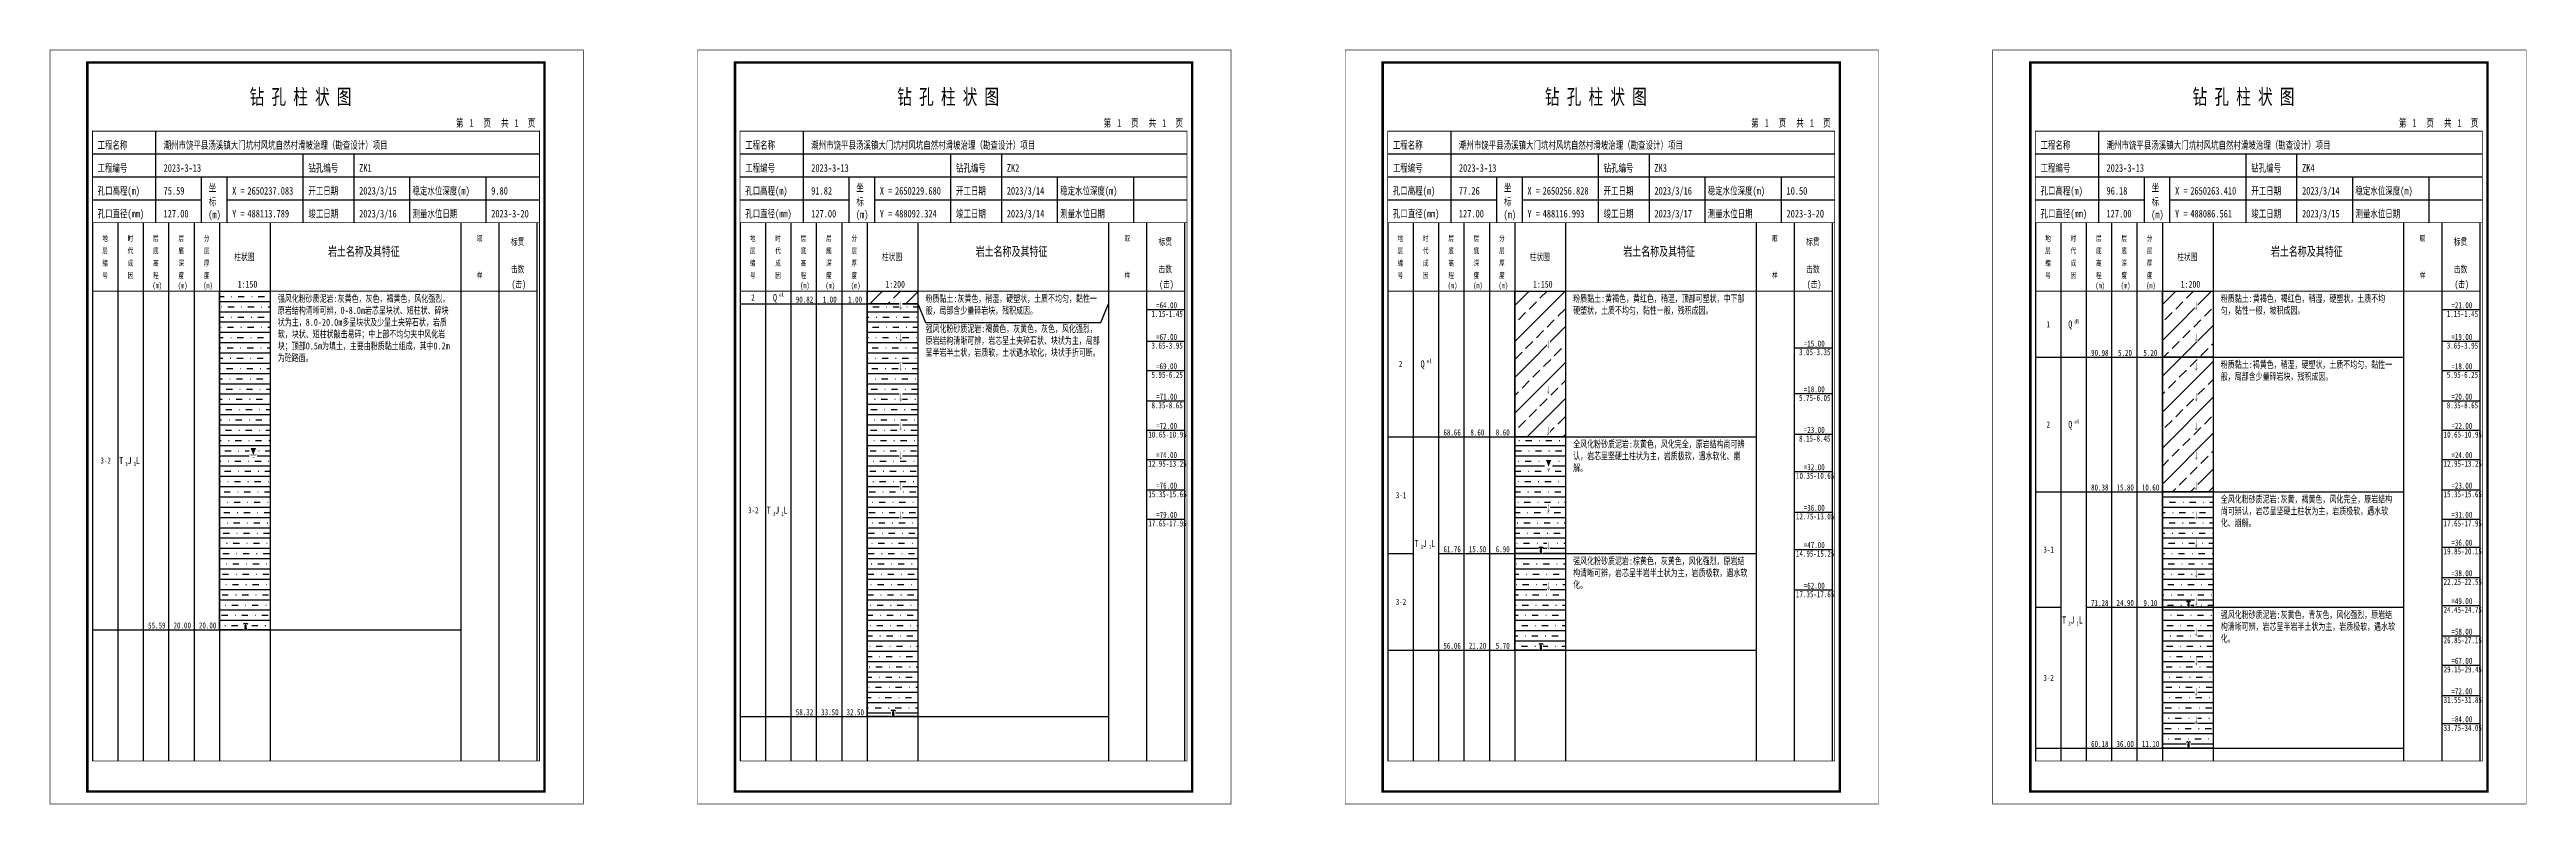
# Model space of a CAD drawing. Extents: x -17 to 4273, y -202 to 95.
# Drawn here: x -17 to 958, y -202 to 95 of the extents above; entities that cross this region are included whole.
import ezdxf
from ezdxf.enums import TextEntityAlignment as Align

# ---------------------------------------------------------------- set-up
doc = ezdxf.new("R2010")
doc.units = 0
doc.header["$MEASUREMENT"] = 0
doc.linetypes.add('DASHDOTX2', pattern=[2, 1, -0.5, 0, -0.5])
for name, color, linetype in [('GICAD_POUMIAN', 7, 'Continuous'), ('ZZT_BGBJ', 7, 'Continuous'), ('ZZT_FHD', 7, 'Continuous'), ('ZZT_SWBJ', 7, 'Continuous'), ('ZZT_TC', 7, 'Continuous')]:
    doc.layers.add(name, color=color, linetype=linetype)
doc.styles.add('BODYCONTENT', font='simfang.ttf', dxfattribs={"width": 0.7, "height": 2.8})
doc.styles.add('BODYTITLE', font='simfang.ttf', dxfattribs={"width": 0.7, "height": 3.6})
doc.styles.add('标注栏-第一列', font='', dxfattribs={"width": 0.7, "height": 3})
doc.styles.get('标注栏-第一列').set_extended_font_data('SimSun')
pattern_1 = [(0, (0, 0), (0, 4.05), []), (0, (3.24, 1.944), (4.05, 4.05), [0.162, -2.43, 2.43, -2.916])]
pattern_2 = [(45, (0, 0), (-7.07107, 7.07107), []), (45, (7.071, 0), (-7.07107, 7.07107), [4, -2])]

# ---------------------------------------------------------------- blocks, each defined once
blk = doc.blocks.new('FH_QIANG_C')
blk.add_wipeout([(0, 0), (1.13, 0), (1.13, 1.61), (0, 1.61)])
at = {"layer": 'GICAD_POUMIAN', "color": 1}
for p, q in [((0, 1.4), (0.28, 1.61)), ((0.28, 1.61), (0.56, 1.41)), ((0.28, 0.28), (0.86, 0.28)), ((0.29, 1.02), (0.84, 1.02)), ((0.29, 0.68), (0.84, 0.68)), ((0.56, 1.41), (0.84, 1.61)), ((0.56, 1.41), (0.56, 0)), ((0.84, 1.61), (1.13, 1.4))]:
    blk.add_line(p, q, dxfattribs=at)
blk = doc.blocks.new('zztWDswbj')
blk.add_wipeout([(0, -0.05), (3, -0.05), (3, 3.55), (0, 3.55)])
blk.add_hatch(color=5).paths.add_polyline_path([(1.5, 1), (2.5, 3.5), (0.5, 3.5)])
at = {"color": 5, "const_width": 0.1}
for points in [[(0, 1), (3, 1)], [(0.5, 0.5), (2.5, 0.5)], [(1, 0), (2, 0)]]:
    blk.add_lwpolyline(points, dxfattribs=at)
blk.add_lwpolyline([(0.5, 3.5), (2.5, 3.5), (1.5, 1)], close=True, dxfattribs=at)
blk = doc.blocks.new('block1', base_point=(16.77, 229))
for p, q in [((41.77, 229), (41.77, 265)), ((16.77, 256), (192.77, 256)), ((99.77, 229), (99.77, 256)), ((119.77, 229), (119.77, 256)), ((16.77, 247), (192.77, 247)), ((59.77, 229), (59.77, 247)), ((69.77, 229), (69.77, 247)), ((141.77, 229), (141.77, 247)), ((171.77, 229), (171.77, 247)), ((16.77, 238), (59.77, 238)), ((69.77, 238), (192.77, 238))]:
    blk.add_line(p, q)
for points, const_width in [([(0, 0), (210, 0), (210, 297), (0, 297)], 0.25), ([(14.77, 5), (194.77, 5), (194.77, 292), (14.77, 292)], 1), ([(16.77, 265), (192.77, 265), (192.77, 17), (16.77, 17)], 0.3)]:
    blk.add_lwpolyline(points, close=True, dxfattribs=dict(const_width=const_width))
at = {"const_width": 0.3}
blk.add_lwpolyline([(16.77, 229), (192.77, 229)], dxfattribs=at)
at = {"style": '标注栏-第一列', "width": 0.7}
for s, height, p in [('钻 孔 柱 状 图', 6, (78.67, 275.54)), ('第', 3, (159.9, 266.7)), (' 1', 3, (163.55, 266.75)), ('页', 3, (170.73, 266.7)), ('共', 3, (177.65, 266.7)), (' 1', 3, (181.31, 266.7)), ('页', 3, (188.21, 266.7)), ('工程名称', 3, (18.77, 258)), ('潮州市饶平县汤溪镇大门坑村风坑自然村滑坡治理（勘查设计）项目', 3, (44.77, 258)), ('工程编号', 3, (18.77, 249)), ('2023-3-13', 3, (44.77, 249)), ('坐', 3, (62.56, 241.24)), ('钻孔编号', 3, (101.77, 249)), ('ZK1', 3, (121.77, 249)), ('孔口高程(m)', 3, (18.77, 240)), ('孔口直径(mm)', 3, (18.77, 231)), ('75.59', 3, (44.77, 240)), ('标', 3, (62.56, 235.7)), ('X =', 3, (71.77, 240)), ('2650237.083', 3, (77.77, 240)), ('竣工日期', 3, (101.77, 231)), ('开工日期', 3, (101.77, 240)), ('2023/3/15', 3, (121.77, 240)), ('2023/3/16', 3, (121.77, 231)), ('稳定水位深度(m)', 3, (142.77, 240)), ('测量水位日期', 3, (142.77, 231)), ('9.80', 3, (173.77, 240)), ('127.00', 3, (44.77, 231)), ('(m) ', 3, (62.37, 230.65)), ('Y =', 3, (71.77, 231)), ('488113.789', 3, (77.77, 231)), ('2023-3-20', 3, (173.77, 231))]:
    blk.add_text(s, height=height, dxfattribs=at).set_placement(p)
blk = doc.blocks.new('zztSLbg')
blk.add_wipeout([(-0.05, -0.11), (1.04, -0.11), (1.04, 3), (-0.05, 3)])
at = {"color": 1, "const_width": 0.1}
for points in [[(0, 1), (0.5, 0), (1, 1)], [(0.5, 3), (0.5, 0)]]:
    blk.add_lwpolyline(points, dxfattribs=at)
blk = doc.blocks.new('block2', base_point=(16.77, 229))
for p, q in [((41.77, 229), (41.77, 265)), ((16.77, 256), (192.77, 256)), ((99.77, 229), (99.77, 256)), ((119.77, 229), (119.77, 256)), ((16.77, 247), (192.77, 247)), ((59.77, 229), (59.77, 247)), ((69.77, 229), (69.77, 247)), ((141.77, 229), (141.77, 247)), ((171.77, 229), (171.77, 247)), ((16.77, 238), (59.77, 238)), ((69.77, 238), (192.77, 238))]:
    blk.add_line(p, q)
for points, const_width in [([(0, 0), (210, 0), (210, 297), (0, 297)], 0.25), ([(14.77, 5), (194.77, 5), (194.77, 292), (14.77, 292)], 1), ([(16.77, 265), (192.77, 265), (192.77, 17), (16.77, 17)], 0.3)]:
    blk.add_lwpolyline(points, close=True, dxfattribs=dict(const_width=const_width))
at = {"const_width": 0.3}
blk.add_lwpolyline([(16.77, 229), (192.77, 229)], dxfattribs=at)
at = {"style": '标注栏-第一列', "width": 0.7}
for s, height, p in [('钻 孔 柱 状 图', 6, (78.67, 275.54)), ('第', 3, (159.9, 266.7)), (' 1', 3, (163.55, 266.75)), ('页', 3, (170.73, 266.7)), ('共', 3, (177.65, 266.7)), (' 1', 3, (181.31, 266.7)), ('页', 3, (188.21, 266.7)), ('工程名称', 3, (18.77, 258)), ('潮州市饶平县汤溪镇大门坑村风坑自然村滑坡治理（勘查设计）项目', 3, (44.77, 258)), ('工程编号', 3, (18.77, 249)), ('2023-3-13', 3, (44.77, 249)), ('坐', 3, (62.56, 241.24)), ('钻孔编号', 3, (101.77, 249)), ('ZK2', 3, (121.77, 249)), ('孔口高程(m)', 3, (18.77, 240)), ('孔口直径(mm)', 3, (18.77, 231)), ('91.82', 3, (44.77, 240)), ('标', 3, (62.56, 235.7)), ('X =', 3, (71.77, 240)), ('2650229.680', 3, (77.77, 240)), ('竣工日期', 3, (101.77, 231)), ('开工日期', 3, (101.77, 240)), ('2023/3/14', 3, (121.77, 240)), ('2023/3/14', 3, (121.77, 231)), ('稳定水位深度(m)', 3, (142.77, 240)), ('测量水位日期', 3, (142.77, 231)), ('127.00', 3, (44.77, 231)), ('(m) ', 3, (62.37, 230.65)), ('Y =', 3, (71.77, 231)), ('488092.324', 3, (77.77, 231))]:
    blk.add_text(s, height=height, dxfattribs=at).set_placement(p)
blk = doc.blocks.new('FH_QUAN_C')
blk.add_wipeout([(0, 0), (1.13, 0), (1.13, 1.61), (0, 1.61)])
at = {"layer": 'GICAD_POUMIAN', "color": 1}
for p, q in [((0, 1.4), (0.28, 1.61)), ((0.28, 1.61), (0.56, 1.41)), ((0.28, 1.26), (0.86, 1.26)), ((0.28, 0.41), (0.86, 0.41)), ((0.29, 0.81), (0.84, 0.81)), ((0.56, 1.41), (0.84, 1.61)), ((0.56, 1.41), (0.56, 0)), ((0.84, 1.61), (1.13, 1.4)), ((0.28, 0), (0.86, 0))]:
    blk.add_line(p, q, dxfattribs=at)
blk = doc.blocks.new('block3', base_point=(16.77, 229))
for p, q in [((41.77, 229), (41.77, 265)), ((16.77, 256), (192.77, 256)), ((99.77, 229), (99.77, 256)), ((119.77, 229), (119.77, 256)), ((16.77, 247), (192.77, 247)), ((59.77, 229), (59.77, 247)), ((69.77, 229), (69.77, 247)), ((141.77, 229), (141.77, 247)), ((171.77, 229), (171.77, 247)), ((16.77, 238), (59.77, 238)), ((69.77, 238), (192.77, 238))]:
    blk.add_line(p, q)
for points, const_width in [([(0, 0), (210, 0), (210, 297), (0, 297)], 0.25), ([(14.77, 5), (194.77, 5), (194.77, 292), (14.77, 292)], 1), ([(16.77, 265), (192.77, 265), (192.77, 17), (16.77, 17)], 0.3)]:
    blk.add_lwpolyline(points, close=True, dxfattribs=dict(const_width=const_width))
at = {"const_width": 0.3}
blk.add_lwpolyline([(16.77, 229), (192.77, 229)], dxfattribs=at)
at = {"style": '标注栏-第一列', "width": 0.7}
for s, height, p in [('钻 孔 柱 状 图', 6, (78.67, 275.54)), ('第', 3, (159.9, 266.7)), (' 1', 3, (163.55, 266.75)), ('页', 3, (170.73, 266.7)), ('共', 3, (177.65, 266.7)), (' 1', 3, (181.31, 266.7)), ('页', 3, (188.21, 266.7)), ('工程名称', 3, (18.77, 258)), ('潮州市饶平县汤溪镇大门坑村风坑自然村滑坡治理（勘查设计）项目', 3, (44.77, 258)), ('工程编号', 3, (18.77, 249)), ('2023-3-13', 3, (44.77, 249)), ('坐', 3, (62.56, 241.24)), ('钻孔编号', 3, (101.77, 249)), ('ZK3', 3, (121.77, 249)), ('孔口高程(m)', 3, (18.77, 240)), ('孔口直径(mm)', 3, (18.77, 231)), ('77.26', 3, (44.77, 240)), ('标', 3, (62.56, 235.7)), ('X =', 3, (71.77, 240)), ('2650256.828', 3, (77.77, 240)), ('竣工日期', 3, (101.77, 231)), ('开工日期', 3, (101.77, 240)), ('2023/3/16', 3, (121.77, 240)), ('2023/3/17', 3, (121.77, 231)), ('稳定水位深度(m)', 3, (142.77, 240)), ('测量水位日期', 3, (142.77, 231)), ('10.50', 3, (173.77, 240)), ('127.00', 3, (44.77, 231)), ('(m) ', 3, (62.37, 230.65)), ('Y =', 3, (71.77, 231)), ('488116.993', 3, (77.77, 231)), ('2023-3-20', 3, (173.77, 231))]:
    blk.add_text(s, height=height, dxfattribs=at).set_placement(p)
blk = doc.blocks.new('block4', base_point=(16.77, 229))
for p, q in [((41.77, 229), (41.77, 265)), ((16.77, 256), (192.77, 256)), ((99.77, 229), (99.77, 256)), ((119.77, 229), (119.77, 256)), ((16.77, 247), (192.77, 247)), ((59.77, 229), (59.77, 247)), ((69.77, 229), (69.77, 247)), ((141.77, 229), (141.77, 247)), ((171.77, 229), (171.77, 247)), ((16.77, 238), (59.77, 238)), ((69.77, 238), (192.77, 238))]:
    blk.add_line(p, q)
for points, const_width in [([(0, 0), (210, 0), (210, 297), (0, 297)], 0.25), ([(14.77, 5), (194.77, 5), (194.77, 292), (14.77, 292)], 1), ([(16.77, 265), (192.77, 265), (192.77, 17), (16.77, 17)], 0.3)]:
    blk.add_lwpolyline(points, close=True, dxfattribs=dict(const_width=const_width))
at = {"const_width": 0.3}
blk.add_lwpolyline([(16.77, 229), (192.77, 229)], dxfattribs=at)
at = {"style": '标注栏-第一列', "width": 0.7}
for s, height, p in [('钻 孔 柱 状 图', 6, (78.67, 275.54)), ('第', 3, (159.9, 266.7)), (' 1', 3, (163.55, 266.75)), ('页', 3, (170.73, 266.7)), ('共', 3, (177.65, 266.7)), (' 1', 3, (181.31, 266.7)), ('页', 3, (188.21, 266.7)), ('工程名称', 3, (18.77, 258)), ('潮州市饶平县汤溪镇大门坑村风坑自然村滑坡治理（勘查设计）项目', 3, (44.77, 258)), ('工程编号', 3, (18.77, 249)), ('2023-3-13', 3, (44.77, 249)), ('坐', 3, (62.56, 241.24)), ('钻孔编号', 3, (101.77, 249)), ('ZK4', 3, (121.77, 249)), ('孔口高程(m)', 3, (18.77, 240)), ('孔口直径(mm)', 3, (18.77, 231)), ('96.18', 3, (44.77, 240)), ('标', 3, (62.56, 235.7)), ('X =', 3, (71.77, 240)), ('2650263.410', 3, (77.77, 240)), ('竣工日期', 3, (101.77, 231)), ('开工日期', 3, (101.77, 240)), ('2023/3/14', 3, (121.77, 240)), ('2023/3/15', 3, (121.77, 231)), ('稳定水位深度(m)', 3, (142.77, 240)), ('测量水位日期', 3, (142.77, 231)), ('127.00', 3, (44.77, 231)), ('(m) ', 3, (62.37, 230.65)), ('Y =', 3, (71.77, 231)), ('488086.561', 3, (77.77, 231))]:
    blk.add_text(s, height=height, dxfattribs=at).set_placement(p)

msp = doc.modelspace()

# ---------------------------------------------------------------- hatches: boundary and pattern name
at = {"layer": 'ZZT_TC'}
h = msp.add_hatch(dxfattribs=at)
h.set_pattern_fill('GKFSZNY', color=256, style=0)
h.set_pattern_definition(pattern_1)
h.paths.add_polyline_path([(50, 0), (70, 0), (70, -133.33), (50, -133.33)], flags=0)
h = msp.add_hatch(dxfattribs=at)
h.set_pattern_fill('GKFZNT', color=256, style=0)
h.set_pattern_definition(pattern_2)
h.paths.add_polyline_path([(305, 0), (325, 0), (325, -5), (305, -5)], flags=0)
h = msp.add_hatch(dxfattribs=at)
h.set_pattern_fill('GKFZNT', color=256, style=0)
h.set_pattern_definition(pattern_2)
h.paths.add_polyline_path([(560, 0), (580, 0), (580, -57.33), (560, -57.33)], flags=0)
h = msp.add_hatch(dxfattribs=at)
h.set_pattern_fill('GKFZNT', color=256, style=0)
h.set_pattern_definition(pattern_2)
h.paths.add_polyline_path([(815, 0), (835, 0), (835, -26), (815, -26)], flags=0)
h = msp.add_hatch(dxfattribs=at)
h.set_pattern_fill('GKFSZNY', color=256, style=0)
h.set_pattern_definition(pattern_1)
h.paths.add_polyline_path([(305, -5), (325, -5), (325, -167.5), (305, -167.5)], flags=0)
h = msp.add_hatch(dxfattribs=at)
h.set_pattern_fill('GKFZNT', color=256, style=0)
h.set_pattern_definition(pattern_2)
h.paths.add_polyline_path([(815, -26), (835, -26), (835, -79), (815, -79)], flags=0)
h = msp.add_hatch(dxfattribs=at)
h.set_pattern_fill('GKFSZNY', color=256, style=0)
h.set_pattern_definition(pattern_1)
h.paths.add_polyline_path([(560, -57.33), (580, -57.33), (580, -103.33), (560, -103.33)], flags=0)
h = msp.add_hatch(dxfattribs=at)
h.set_pattern_fill('GKFSZNY', color=256, style=0)
h.set_pattern_definition(pattern_1)
h.paths.add_polyline_path([(815, -79), (835, -79), (835, -124.5), (815, -124.5)], flags=0)

# ---------------------------------------------------------------- linework, layer by layer
at = {"layer": 'ZZT_FHD', "linetype": 'DASHDOTX2'}
for p, q in [((305, -5), (325, -5)), ((560, -57.33), (580, -57.33)), ((815, -79), (835, -79))]:
    msp.add_line(p, q, dxfattribs=at)
at = {"layer": 'ZZT_TC'}
for p, q in [((0, 27), (0, -185)), ((10, 27), (10, -185)), ((20, 27), (20, -185)), ((30, 27), (30, -185)), ((40, 27), (40, -185)), ((50, 27), (50, -185)), ((70, 27), (70, -185)), ((145, 27), (145, -185)), ((160, 27), (160, -185)), ((175, 27), (175, -185)), ((255, 27), (255, -185)), ((265, 27), (265, -185)), ((275, 27), (275, -185)), ((285, 27), (285, -185)), ((295, 27), (295, -185)), ((305, 27), (305, -185)), ((325, 27), (325, -185)), ((400, 27), (400, -185)), ((415, 27), (415, -185)), ((430, 27), (430, -185)), ((510, 27), (510, -185)), ((520, 27), (520, -185)), ((530, 27), (530, -185)), ((540, 27), (540, -185)), ((550, 27), (550, -185)), ((560, 27), (560, -185)), ((580, 27), (580, -185)), ((655, 27), (655, -185)), ((670, 27), (670, -185)), ((685, 27), (685, -185)), ((765, 27), (765, -185)), ((775, 27), (775, -185)), ((785, 27), (785, -185)), ((795, 27), (795, -185)), ((805, 27), (805, -185)), ((815, 27), (815, -185)), ((835, 27), (835, -185)), ((910, 27), (910, -185)), ((925, 27), (925, -185)), ((940, 27), (940, -185)), ((255, -5), (265, -5)), ((265, -5), (275, -5)), ((275, -5), (285, -5)), ((285, -5), (295, -5)), ((295, -5), (305, -5)), ((325, -5), (328, -12.39)), ((397, -12.39), (400, -5)), ((415, -7.25), (430, -7.25)), ((925, -7.25), (940, -7.25)), ((328, -12.39), (397, -12.39)), ((415, -19.75), (430, -19.75)), ((670, -22.33), (685, -22.33)), ((765, -26), (775, -26)), ((775, -26), (785, -26)), ((785, -26), (795, -26)), ((795, -26), (805, -26)), ((805, -26), (815, -26)), ((835, -26), (910, -26)), ((925, -19.75), (940, -19.75)), ((415, -31.25), (430, -31.25)), ((925, -31.25), (940, -31.25)), ((415, -43.25), (430, -43.25)), ((670, -40.33), (685, -40.33)), ((925, -43.25), (940, -43.25)), ((415, -54.75), (430, -54.75)), ((510, -57.33), (520, -57.33)), ((520, -57.33), (530, -57.33)), ((530, -57.33), (540, -57.33)), ((540, -57.33), (550, -57.33)), ((550, -57.33), (560, -57.33)), ((580, -57.33), (655, -57.33)), ((670, -56.33), (685, -56.33)), ((925, -54.75), (940, -54.75)), ((415, -66.25), (430, -66.25)), ((925, -66.25), (940, -66.25)), ((670, -71), (685, -71)), ((415, -78.25), (430, -78.25)), ((670, -87), (685, -87)), ((765, -79), (775, -79)), ((775, -79), (785, -79)), ((785, -79), (795, -79)), ((795, -79), (805, -79)), ((805, -79), (815, -79)), ((835, -79), (910, -79)), ((925, -78.25), (940, -78.25)), ((415, -89.75), (430, -89.75)), ((925, -89.75), (940, -89.75)), ((510, -103.33), (520, -103.33)), ((530, -103.33), (540, -103.33)), ((530, -103.33), (540, -103.33)), ((540, -103.33), (550, -103.33)), ((540, -103.33), (550, -103.33)), ((550, -103.33), (560, -103.33)), ((580, -103.33), (655, -103.33)), ((670, -101.67), (685, -101.67)), ((925, -100.75), (940, -100.75)), ((925, -112.75), (940, -112.75)), ((670, -117.67), (685, -117.67)), ((765, -124.5), (775, -124.5)), ((785, -124.5), (795, -124.5)), ((785, -124.5), (795, -124.5)), ((795, -124.5), (805, -124.5)), ((795, -124.5), (805, -124.5)), ((805, -124.5), (815, -124.5)), ((835, -124.5), (910, -124.5)), ((925, -123.75), (940, -123.75)), ((0, -133.33), (10, -133.33)), ((10, -133.33), (20, -133.33)), ((20, -133.33), (30, -133.33)), ((30, -133.33), (40, -133.33)), ((40, -133.33), (50, -133.33)), ((50, -133.33), (70, -133.33)), ((70, -133.33), (145, -133.33)), ((925, -135.75), (940, -135.75)), ((510, -141.33), (520, -141.33)), ((520, -141.33), (530, -141.33)), ((530, -141.33), (540, -141.33)), ((540, -141.33), (550, -141.33)), ((550, -141.33), (560, -141.33)), ((560, -141.33), (580, -141.33)), ((580, -141.33), (655, -141.33)), ((925, -147.25), (940, -147.25)), ((925, -159.25), (940, -159.25)), ((255, -167.5), (265, -167.5)), ((265, -167.5), (275, -167.5)), ((275, -167.5), (285, -167.5)), ((285, -167.5), (295, -167.5)), ((295, -167.5), (305, -167.5)), ((305, -167.5), (325, -167.5)), ((325, -167.5), (400, -167.5)), ((925, -170.25), (940, -170.25)), ((765, -180), (775, -180)), ((775, -180), (785, -180)), ((785, -180), (795, -180)), ((795, -180), (805, -180)), ((805, -180), (815, -180)), ((815, -180), (835, -180)), ((835, -180), (910, -180))]:
    msp.add_line(p, q, dxfattribs=at)
at = {"layer": 'ZZT_TC', "color": 7, "const_width": 0.3}
for points in [[(0, 0), (175, 0)], [(510, 0), (685, 0)]]:
    msp.add_lwpolyline(points, dxfattribs=at)
at = {"layer": 'ZZT_TC'}
for points in [[(50, 0), (70, 0), (70, -133.33), (50, -133.33)], [(305, 0), (325, 0), (325, -5), (305, -5)], [(560, 0), (580, 0), (580, -57.33), (560, -57.33)], [(815, 0), (835, 0), (835, -26), (815, -26)], [(305, -5), (325, -5), (325, -167.5), (305, -167.5)], [(815, -26), (835, -26), (835, -79), (815, -79)], [(560, -57.33), (580, -57.33), (580, -103.33), (560, -103.33)], [(815, -79), (835, -79), (835, -124.5), (815, -124.5)]]:
    msp.add_lwpolyline(points, close=True, dxfattribs=at)

# ---------------------------------------------------------------- texts
at = {"layer": 'ZZT_TC', "color": 7, "style": 'BODYTITLE', "width": 0.7}
for s, height, p in [('地', 2.21, (3.87, 19.03)), ('时', 2.21, (13.87, 19.03)), ('层', 2.21, (23.87, 19.03)), ('层', 2.21, (33.87, 19.03)), ('分', 2.21, (43.87, 19.03)), ('取', 2.21, (151.37, 19.03)), ('标贯', 2.7, (164.74, 17.28)), ('地', 2.21, (258.87, 19.03)), ('时', 2.21, (268.87, 19.03)), ('层', 2.21, (278.87, 19.03)), ('层', 2.21, (288.87, 19.03)), ('分', 2.21, (298.87, 19.03)), ('取', 2.21, (406.37, 19.03)), ('标贯', 2.7, (419.74, 17.28)), ('地', 2.21, (513.87, 19.03)), ('时', 2.21, (523.87, 19.03)), ('层', 2.21, (533.87, 19.03)), ('层', 2.21, (543.87, 19.03)), ('分', 2.21, (553.87, 19.03)), ('取', 2.21, (661.37, 19.03)), ('标贯', 2.7, (674.74, 17.28)), ('地', 2.21, (768.87, 19.03)), ('时', 2.21, (778.87, 19.03)), ('层', 2.21, (788.87, 19.03)), ('层', 2.21, (798.87, 19.03)), ('分', 2.21, (808.87, 19.03)), ('取', 2.21, (916.37, 19.03)), ('标贯', 2.7, (929.74, 17.28)), ('层', 2.21, (3.87, 14.16)), ('编', 2.21, (3.87, 9.3)), ('代', 2.21, (13.87, 14.16)), ('成', 2.21, (13.87, 9.3)), ('底', 2.21, (23.87, 14.16)), ('高', 2.21, (23.87, 9.3)), ('底', 2.21, (33.87, 14.16)), ('深', 2.21, (33.87, 9.3)), ('层', 2.21, (43.87, 14.16)), ('厚', 2.21, (43.87, 9.3)), ('柱状图', 2.7, (55.85, 11.34)), ('岩土名称及其特征', 3.6, (92.75, 12.78)), ('击数', 2.7, (164.74, 6.48)), ('层', 2.21, (258.87, 14.16)), ('编', 2.21, (258.87, 9.3)), ('代', 2.21, (268.87, 14.16)), ('成', 2.21, (268.87, 9.3)), ('底', 2.21, (278.87, 14.16)), ('高', 2.21, (278.87, 9.3)), ('底', 2.21, (288.87, 14.16)), ('深', 2.21, (288.87, 9.3)), ('层', 2.21, (298.87, 14.16)), ('厚', 2.21, (298.87, 9.3)), ('柱状图', 2.7, (310.85, 11.34)), ('岩土名称及其特征', 3.6, (347.75, 12.78)), ('击数', 2.7, (419.74, 6.48)), ('层', 2.21, (513.87, 14.16)), ('编', 2.21, (513.87, 9.3)), ('代', 2.21, (523.87, 14.16)), ('成', 2.21, (523.87, 9.3)), ('底', 2.21, (533.87, 14.16)), ('高', 2.21, (533.87, 9.3)), ('底', 2.21, (543.87, 14.16)), ('深', 2.21, (543.87, 9.3)), ('层', 2.21, (553.87, 14.16)), ('厚', 2.21, (553.87, 9.3)), ('柱状图', 2.7, (565.85, 11.34)), ('岩土名称及其特征', 3.6, (602.75, 12.78)), ('击数', 2.7, (674.74, 6.48)), ('层', 2.21, (768.87, 14.16)), ('编', 2.21, (768.87, 9.3)), ('代', 2.21, (778.87, 14.16)), ('成', 2.21, (778.87, 9.3)), ('底', 2.21, (788.87, 14.16)), ('高', 2.21, (788.87, 9.3)), ('底', 2.21, (798.87, 14.16)), ('深', 2.21, (798.87, 9.3)), ('层', 2.21, (808.87, 14.16)), ('厚', 2.21, (808.87, 9.3)), ('柱状图', 2.7, (820.85, 11.34)), ('岩土名称及其特征', 3.6, (857.75, 12.78)), ('击数', 2.7, (929.74, 6.48)), ('号', 2.21, (3.87, 4.43)), ('因', 2.21, (13.87, 4.43)), ('(m)', 2.213, (23.62, 0.44)), ('程', 2.21, (23.87, 4.43)), ('(m)', 2.213, (33.62, 0.44)), ('度', 2.21, (33.87, 4.43)), ('(m)', 2.213, (43.62, 0.44)), ('度', 2.21, (43.87, 4.43)), ('1:150', 2.7, (57.2, 0.54)), ('样', 2.21, (151.37, 4.43)), ('(击)', 2.7, (165, 0.54)), ('号', 2.21, (258.87, 4.43)), ('因', 2.21, (268.87, 4.43)), ('(m)', 2.213, (278.62, 0.44)), ('程', 2.21, (278.87, 4.43)), ('(m)', 2.213, (288.62, 0.44)), ('度', 2.21, (288.87, 4.43)), ('(m)', 2.213, (298.62, 0.44)), ('度', 2.21, (298.87, 4.43)), ('1:200', 2.7, (312.2, 0.54)), ('样', 2.21, (406.37, 4.43)), ('(击)', 2.7, (420, 0.54)), ('号', 2.21, (513.87, 4.43)), ('因', 2.21, (523.87, 4.43)), ('(m)', 2.213, (533.62, 0.44)), ('程', 2.21, (533.87, 4.43)), ('(m)', 2.213, (543.62, 0.44)), ('度', 2.21, (543.87, 4.43)), ('(m)', 2.213, (553.62, 0.44)), ('度', 2.21, (553.87, 4.43)), ('1:150', 2.7, (567.2, 0.54)), ('样', 2.21, (661.37, 4.43)), ('(击)', 2.7, (675, 0.54)), ('号', 2.21, (768.87, 4.43)), ('因', 2.21, (778.87, 4.43)), ('(m)', 2.213, (788.62, 0.44)), ('程', 2.21, (788.87, 4.43)), ('(m)', 2.213, (798.62, 0.44)), ('度', 2.21, (798.87, 4.43)), ('(m)', 2.213, (808.62, 0.44)), ('度', 2.21, (808.87, 4.43)), ('1:200', 2.7, (822.2, 0.54)), ('样', 2.21, (916.37, 4.43)), ('(击)', 2.7, (930, 0.54))]:
    msp.add_text(s, height=height, dxfattribs=at).set_placement(p, align=Align.BOTTOM_LEFT)
at = {"layer": 'ZZT_TC', "color": 7, "style": 'BODYCONTENT', "width": 0.7}
for s, height, p in [('2', 2.4, (259.39, -3.7)), ('Q', 2.8, (267.92, -3.9)), ('el', 1.68, (270.36, -2.22)), ('90.82', 2.4, (276.93, -4.5)), ('1.00', 2.4, (287.54, -4.5)), ('1.00', 2.4, (297.54, -4.5)), ('1.15-1.45', 2.4, (416.97, -10.15)), ('=64.00', 2.4, (418.81, -6.75)), ('1.15-1.45', 2.4, (926.97, -10.15)), ('=21.00', 2.4, (928.81, -6.75)), ('=67.00', 2.4, (418.81, -19.25)), ('=15.00', 2.4, (673.81, -21.83)), ('1', 2.4, (769.39, -14.2)), ('Q', 2.8, (777.92, -14.4)), ('dl', 1.68, (780.36, -12.72)), ('=19.00', 2.4, (928.81, -19.25)), ('3.65-3.95', 2.4, (416.97, -22.65)), ('=69.00', 2.4, (418.81, -30.75)), ('2', 2.4, (514.39, -29.87)), ('Q', 2.8, (522.92, -30.07)), ('el', 1.68, (525.36, -28.39)), ('3.05-3.35', 2.4, (671.97, -25.23)), ('90.98', 2.4, (786.93, -25.5)), ('5.20', 2.4, (797.54, -25.5)), ('5.20', 2.4, (807.54, -25.5)), ('3.65-3.95', 2.4, (926.97, -22.65)), ('=18.00', 2.4, (928.81, -30.75)), ('5.95-6.25', 2.4, (416.97, -34.15)), ('=18.00', 2.4, (673.81, -39.83)), ('5.95-6.25', 2.4, (926.97, -34.15)), ('8.35-8.65', 2.4, (416.97, -46.15)), ('=71.00', 2.4, (418.81, -42.75)), ('5.75-6.05', 2.4, (671.97, -43.23)), ('8.35-8.65', 2.4, (926.97, -46.15)), ('=20.00', 2.4, (928.81, -42.75)), ('10.65-10.95', 2.4, (415.74, -57.65)), ('=72.00', 2.4, (418.81, -54.25)), ('68.66', 2.4, (531.93, -56.83)), ('8.60', 2.4, (542.54, -56.83)), ('8.60', 2.4, (552.54, -56.83)), ('8.15-8.45', 2.4, (671.97, -59.23)), ('=23.00', 2.4, (673.81, -55.83)), ('2', 2.4, (769.39, -53.7)), ('Q', 2.8, (777.92, -53.9)), ('el', 1.68, (780.36, -52.22)), ('10.65-10.95', 2.4, (925.74, -57.65)), ('=22.00', 2.4, (928.81, -54.25)), ('3-2', 2.4, (3.16, -67.87)), ('T', 2.8, (10.49, -68.07)), ('3', 1.68, (12.92, -68.91)), ('J', 2.8, (13.78, -68.07)), ('1', 1.68, (16.22, -68.91)), ('L', 2.8, (17.08, -68.07)), ('12.95-13.25', 2.4, (415.74, -69.15)), ('=74.00', 2.4, (418.81, -65.75)), ('=32.00', 2.4, (673.81, -70.5)), ('12.95-13.25', 2.4, (925.74, -69.15)), ('=24.00', 2.4, (928.81, -65.75)), ('=76.00', 2.4, (418.81, -77.75)), ('10.35-10.65', 2.4, (670.74, -73.9)), ('80.38', 2.4, (786.93, -78.5)), ('15.80', 2.4, (796.93, -78.5)), ('10.60', 2.4, (806.93, -78.5)), ('=23.00', 2.4, (928.81, -77.75)), ('3-2', 2.4, (258.16, -87.45)), ('T', 2.8, (265.49, -87.65)), ('3', 1.68, (267.92, -88.49)), ('J', 2.8, (268.78, -87.65)), ('1', 1.68, (271.22, -88.49)), ('L', 2.8, (272.08, -87.65)), ('15.35-15.65', 2.4, (415.74, -81.15)), ('=79.00', 2.4, (418.81, -89.25)), ('3-1', 2.4, (513.16, -81.53)), ('12.75-13.05', 2.4, (670.74, -89.9)), ('=36.00', 2.4, (673.81, -86.5)), ('15.35-15.65', 2.4, (925.74, -81.15)), ('=31.00', 2.4, (928.81, -89.25)), ('17.65-17.95', 2.4, (415.74, -92.65)), ('17.65-17.95', 2.4, (925.74, -92.65)), ('T', 2.8, (520.49, -100.73)), ('3', 1.68, (522.92, -101.57)), ('J', 2.8, (523.78, -100.73)), ('1', 1.68, (526.22, -101.57)), ('L', 2.8, (527.08, -100.73)), ('61.76', 2.4, (531.93, -102.83)), ('61.76', 2.4, (531.93, -102.83)), ('15.50', 2.4, (541.93, -102.83)), ('15.50', 2.4, (541.93, -102.83)), ('6.90', 2.4, (552.54, -102.83)), ('14.95-15.25', 2.4, (670.74, -104.57)), ('=47.00', 2.4, (673.81, -101.17)), ('3-1', 2.4, (768.16, -102.95)), ('19.85-20.15', 2.4, (925.74, -103.65)), ('=36.00', 2.4, (928.81, -100.25)), ('=62.00', 2.4, (673.81, -117.17)), ('22.25-22.55', 2.4, (925.74, -115.65)), ('=38.00', 2.4, (928.81, -112.25)), ('3-2', 2.4, (513.16, -123.53)), ('17.35-17.65', 2.4, (670.74, -120.57)), ('71.28', 2.4, (786.93, -124)), ('71.28', 2.4, (786.93, -124)), ('24.90', 2.4, (796.93, -124)), ('24.90', 2.4, (796.93, -124)), ('9.10', 2.4, (807.54, -124)), ('24.45-24.75', 2.4, (925.74, -126.65)), ('=49.00', 2.4, (928.81, -123.25)), ('55.59', 2.4, (21.93, -132.83)), ('20.00', 2.4, (31.93, -132.83)), ('20.00', 2.4, (41.93, -132.83)), ('T', 2.8, (775.49, -130.9)), ('3', 1.68, (777.92, -131.74)), ('J', 2.8, (778.78, -130.9)), ('1', 1.68, (781.22, -131.74)), ('L', 2.8, (782.08, -130.9)), ('26.85-27.15', 2.4, (925.74, -138.65)), ('=58.00', 2.4, (928.81, -135.25)), ('56.06', 2.4, (531.93, -140.83)), ('21.20', 2.4, (541.93, -140.83)), ('5.70', 2.4, (552.54, -140.83)), ('=67.00', 2.4, (928.81, -146.75)), ('3-2', 2.4, (768.16, -153.45)), ('29.15-29.45', 2.4, (925.74, -150.15)), ('58.32', 2.4, (276.93, -167)), ('33.50', 2.4, (286.93, -167)), ('32.50', 2.4, (296.93, -167)), ('31.55-31.85', 2.4, (925.74, -162.15)), ('=72.00', 2.4, (928.81, -158.75)), ('33.75-34.05', 2.4, (925.74, -173.15)), ('=84.00', 2.4, (928.81, -169.75)), ('60.18', 2.4, (786.93, -179.5)), ('36.00', 2.4, (796.93, -179.5)), ('11.10', 2.4, (806.93, -179.5))]:
    msp.add_text(s, height=height, dxfattribs=at).set_placement(p)
at = {"layer": 'ZZT_TC', "color": 7, "char_height": 2.8, "width": 69, "attachment_point": 1, "style": 'BODYCONTENT'}
for s, insert in [('强风化粉砂质泥岩:灰黄色，灰色，褐黄色，风化强烈，原岩结构清晰可辨，0-8.0m岩芯呈块状、短柱状、碎块状为主，8.0-20.0m多呈块状及少量土夹碎石状，岩质软，块状、短柱状敲击易碎；中上部不均匀夹中风化岩块；顶部0.5m为填土，主要由粉质黏土组成，其中0.2m为砼路面。', (73, -1.5)), ('粉质黏土:灰黄色，稍湿，硬塑状，土质不均匀，黏性一般，局部含少量碎岩块，残积成因。', (328, -1.5)), ('粉质黏土:黄褐色，黄红色，稍湿，顶部可塑状，中下部硬塑状，土质不均匀，黏性一般，残积成因。', (583, -1.5)), ('粉质黏土:黄褐色，褐红色，稍湿，硬塑状，土质不均匀，黏性一般，坡积成因。', (838, -1.5)), ('强风化粉砂质泥岩:褐黄色，灰黄色，灰色，风化强烈，原岩结构清晰可辨，岩芯呈土夹碎石状、块状为主，局部呈半岩半土状，岩质软，土状遇水软化，块状手折可断。', (328, -13.39)), ('粉质黏土:褐黄色，稍湿，硬塑状，土质不均匀，黏性一般，局部含少量碎岩块，残积成因。', (838, -27.5)), ('全风化粉砂质泥岩:灰黄色，风化完全，原岩结构尚可辨认，岩芯呈坚硬土柱状为主，岩质极软，遇水软化、崩解。', (583, -58.83)), ('全风化粉砂质泥岩:灰黄，褐黄色，风化完全，原岩结构尚可辨认，岩芯呈坚硬土柱状为主，岩质极软，遇水软化、崩解。', (838, -80.5)), ('强风化粉砂质泥岩:棕黄色，灰黄色，风化强烈，原岩结构清晰可辨，岩芯呈半岩半土状为主，岩质极软，遇水软化。', (583, -104.83)), ('强风化粉砂质泥岩:灰黄色，青灰色，风化强烈，原岩结构清晰可辨，岩芯呈半岩半土状为主，岩质极软，遇水软化。', (838, -126))]:
    msp.add_mtext(s, dxfattribs=dict(at, insert=insert))

# ---------------------------------------------------------------- next in the draw order: block references
at = {"layer": 'ZZT_BGBJ'}
for p in [(317.79, -7.25), (827.79, -7.25), (317.79, -19.75), (572.79, -22.33), (827.79, -19.75), (317.79, -31.25), (827.79, -31.25), (572.79, -40.33), (317.79, -43.25), (827.79, -43.25), (317.79, -54.75), (572.79, -56.33), (827.79, -54.75), (317.79, -66.25), (572.79, -71), (827.79, -66.25), (317.79, -78.25), (827.79, -78.25), (317.79, -89.75), (572.79, -87), (827.79, -89.75), (827.79, -100.75), (827.79, -112.75)]:
    msp.add_blockref('zztSLbg', p, dxfattribs=at)
at = {"layer": 'ZZT_FHD', "linetype": 'DASHDOTX2', "xscale": 1.5, "yscale": 1.5}
for name, p in [('FH_QUAN_C', (569.44, -103.13)), ('FH_QUAN_C', (824.44, -124.3)), ('FH_QIANG_C', (59.44, -133.13)), ('FH_QIANG_C', (314.44, -167.3))]:
    msp.add_blockref(name, p, dxfattribs=at)
at = {"layer": 'ZZT_SWBJ'}
msp.add_blockref('zztWDswbj', (61.83, -65.33), dxfattribs=at)

# ---------------------------------------------------------------- next in the draw order: hatches: boundary and pattern name
at = {"layer": 'ZZT_TC'}
h = msp.add_hatch(dxfattribs=at)
h.set_pattern_fill('GKFSZNY', color=256, style=0)
h.set_pattern_definition(pattern_1)
h.paths.add_polyline_path([(560, -103.33), (580, -103.33), (580, -141.33), (560, -141.33)], flags=0)
h = msp.add_hatch(dxfattribs=at)
h.set_pattern_fill('GKFSZNY', color=256, style=0)
h.set_pattern_definition(pattern_1)
h.paths.add_polyline_path([(815, -124.5), (835, -124.5), (835, -180), (815, -180)], flags=0)

# ---------------------------------------------------------------- next in the draw order: linework, layer by layer
at = {"layer": 'ZZT_FHD', "linetype": 'DASHDOTX2'}
for p, q in [((560, -103.33), (580, -103.33)), ((815, -124.5), (835, -124.5)), ((50, -133.33), (70, -133.33)), ((305, -167.5), (325, -167.5))]:
    msp.add_line(p, q, dxfattribs=at)
at = {"layer": 'ZZT_TC', "color": 7, "const_width": 0.3, "flags": 128}
for points in [[(0, 27), (175, 27), (175, -185), (0, -185)], [(255, 27), (430, 27), (430, -185), (255, -185)]]:
    msp.add_lwpolyline(points, close=True, dxfattribs=at)
at = {"layer": 'ZZT_TC', "color": 7, "const_width": 0.3}
for points in [[(255, 0), (430, 0)], [(765, 0), (940, 0)]]:
    msp.add_lwpolyline(points, dxfattribs=at)
at = {"layer": 'ZZT_TC'}
for points in [[(560, -103.33), (580, -103.33), (580, -141.33), (560, -141.33)], [(815, -124.5), (835, -124.5), (835, -180), (815, -180)]]:
    msp.add_lwpolyline(points, close=True, dxfattribs=at)

# ---------------------------------------------------------------- next in the draw order: block references
at = {"layer": 'ZZT_SWBJ'}
msp.add_blockref('zztWDswbj', (571.83, -70), dxfattribs=at)
at = {"layer": 'ZZT_TC'}
for name, p in [('block1', (0, 27)), ('block2', (255, 27))]:
    msp.add_blockref(name, p, dxfattribs=at)

# ---------------------------------------------------------------- next in the draw order: block references
at = {"layer": 'ZZT_BGBJ'}
for p in [(572.79, -101.67), (572.79, -117.67), (827.79, -123.75), (827.79, -135.75), (827.79, -147.25), (827.79, -159.25), (827.79, -170.25)]:
    msp.add_blockref('zztSLbg', p, dxfattribs=at)
at = {"layer": 'ZZT_FHD', "linetype": 'DASHDOTX2', "xscale": 1.5, "yscale": 1.5}
for p in [(569.44, -141.13), (824.44, -179.8)]:
    msp.add_blockref('FH_QIANG_C', p, dxfattribs=at)

# ---------------------------------------------------------------- next in the draw order: linework, layer by layer
at = {"layer": 'ZZT_FHD', "linetype": 'DASHDOTX2'}
for p, q in [((560, -141.33), (580, -141.33)), ((815, -180), (835, -180))]:
    msp.add_line(p, q, dxfattribs=at)
at = {"layer": 'ZZT_TC', "color": 7, "const_width": 0.3, "flags": 128}
for points in [[(510, 27), (685, 27), (685, -185), (510, -185)], [(765, 27), (940, 27), (940, -185), (765, -185)]]:
    msp.add_lwpolyline(points, close=True, dxfattribs=at)

# ---------------------------------------------------------------- next in the draw order: block references
at = {"layer": 'ZZT_TC'}
for name, p in [('block3', (510, 27)), ('block4', (765, 27))]:
    msp.add_blockref(name, p, dxfattribs=at)

doc.saveas('drawing.dxf')
